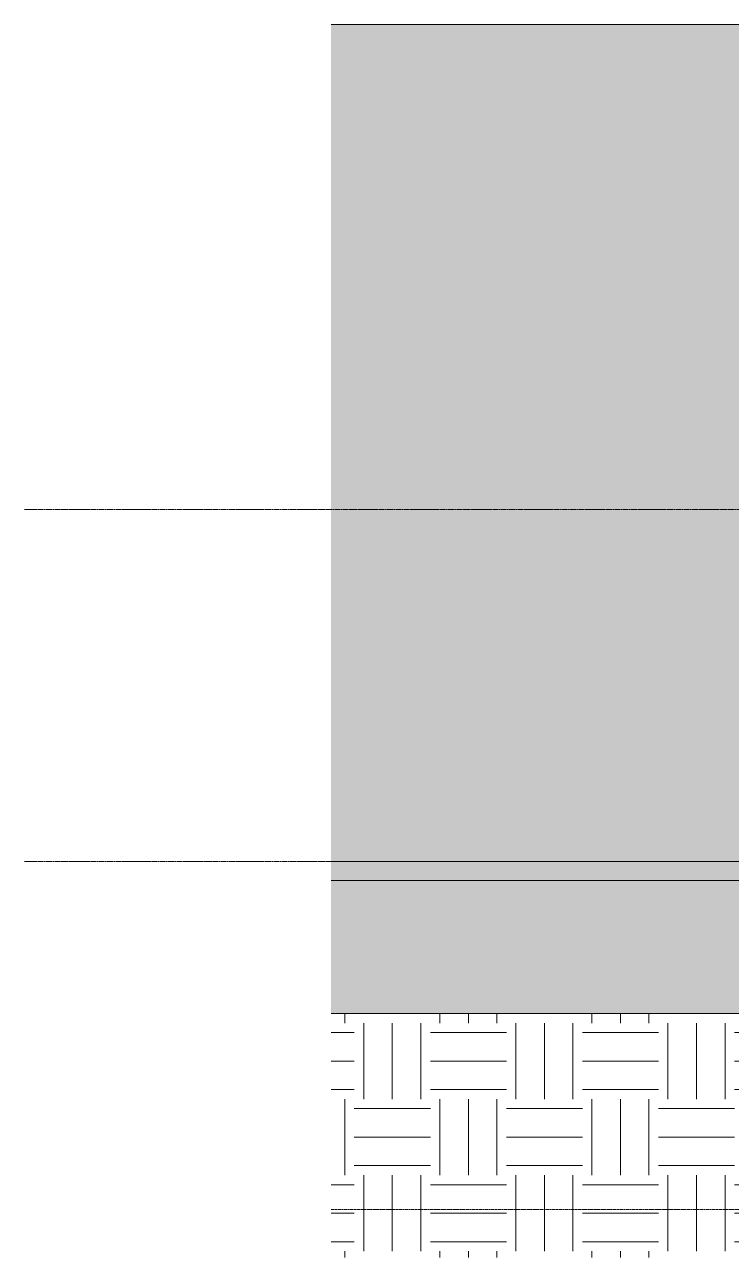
# Model space of a CAD drawing. Header units: inches. Extents: x -4221 to 4014, y -195 to 396.
# Drawn here: x 1121 to 1344.1, y -124.9 to 264 of the extents above; entities that cross this region are included whole.
import ezdxf

# ---------------------------------------------------------------- set-up
doc = ezdxf.new("R2010")
doc.units = ezdxf.units.IN
doc.header["$MEASUREMENT"] = 0
doc.linetypes.add('Aligning Line 1_8_', pattern=[0.25, 0.125, -0.125])
doc.linetypes.add('Grid Line 1_2_', pattern=[0.875, 0.5, -0.125, 0.125, -0.125])
for name, color, linetype, lineweight in [('A-FLOR-LEVL', 51, 'Continuous', 9), ('A-ROOF', 132, 'Continuous', 13), ('C-BLDG-PADS', 91, 'Continuous', 9), ('C-TOPO', 7, 'Continuous', 9), ('G-ANNO-SYMB', 111, 'Aligning Line 1_8_', 9)]:
    doc.layers.add(name, color=color, linetype=linetype, lineweight=lineweight)

# ---------------------------------------------------------------- blocks, each defined once
blk = doc.blocks.new('Walls 1 - Walls 1-1277454-BUILDING ELEVATION - NORTH')
at = {"layer": 'A-ROOF', "lineweight": 9}
blk.add_hatch(color=161, dxfattribs=at).paths.add_polyline_path([(1448.49, -48), (1585.45, -48), (1585.45, 264), (1448.49, 264), (1448.49, -12.14)], flags=0)
h = blk.add_hatch(color=254, dxfattribs=at)
h.paths.add_polyline_path([(1824.76, 239.21), (1938.58, 239.21), (1938.58, 264), (1797.2, 264), (1797.2, 239.21)], flags=0)
h.paths.add_polyline_path([(1585.45, 239.21), (1741.78, 239.21), (1741.78, 264), (1585.45, 264)], flags=0)
for p, q in [((1585.45, 264), (1448.49, 264)), ((1585.45, -48), (1585.45, 264)), ((1585.45, 264), (1741.78, 264)), ((1797.2, 264), (1938.58, 264)), ((1938.58, 239.21), (1938.58, 264)), ((1448.49, -48), (1585.45, -48))]:
    blk.add_line(p, q, dxfattribs=at)

msp = doc.modelspace()

# ---------------------------------------------------------------- hatches: boundary and pattern name
at = {"layer": 'C-TOPO'}
h = msp.add_hatch(dxfattribs=at)
h.set_pattern_fill('FP_27', color=256, style=0, pattern_type=2)
h.set_pattern_definition([(0, (1273.043, 0), (24, 24), [24, -24]), (0, (1273.043, 9), (24, 24), [24, -24]), (0, (1273.043, 18), (24, 24), [24, -24]), (90, (1276.043, 21), (-24, 24), [24, -24]), (90, (1285.043, 21), (-24, 24), [24, -24]), (90, (1294.043, 21), (-24, 24), [24, -24])])
h.paths.add_polyline_path([(1354.69206, -124.90771), (1356.44206, -124.90771), (1356.44206, -6.00628), (1354.69206, -6.00628), (1354.69206, -48), (1217.72673, -48), (1217.72673, -124.90771), (1347.06706, -124.90771)], flags=0)

# ---------------------------------------------------------------- linework, layer by layer
at = {"layer": 'A-FLOR-LEVL', "linetype": 'Grid Line 1_2_'}
for p, q in [((1121.02297, 111), (3990.12424, 111)), ((1121.02297, 0), (3990.12424, 0))]:
    msp.add_line(p, q, dxfattribs=at)
at = {"layer": 'C-BLDG-PADS'}
for p, q in [((1725.59415, 0), (1217.72673, 0)), ((1217.72673, -6), (1725.59415, -6))]:
    msp.add_line(p, q, dxfattribs=at)
at = {"layer": 'G-ANNO-SYMB'}
msp.add_line((1217.72673, -109.86125), (3893.45473, -109.86125), dxfattribs=at)

# ---------------------------------------------------------------- block references
at = {"layer": 'A-ROOF', "lineweight": 9}
msp.add_blockref('Walls 1 - Walls 1-1277454-BUILDING ELEVATION - NORTH', (-230.76119, 0), dxfattribs=at)

doc.saveas('drawing.dxf')
